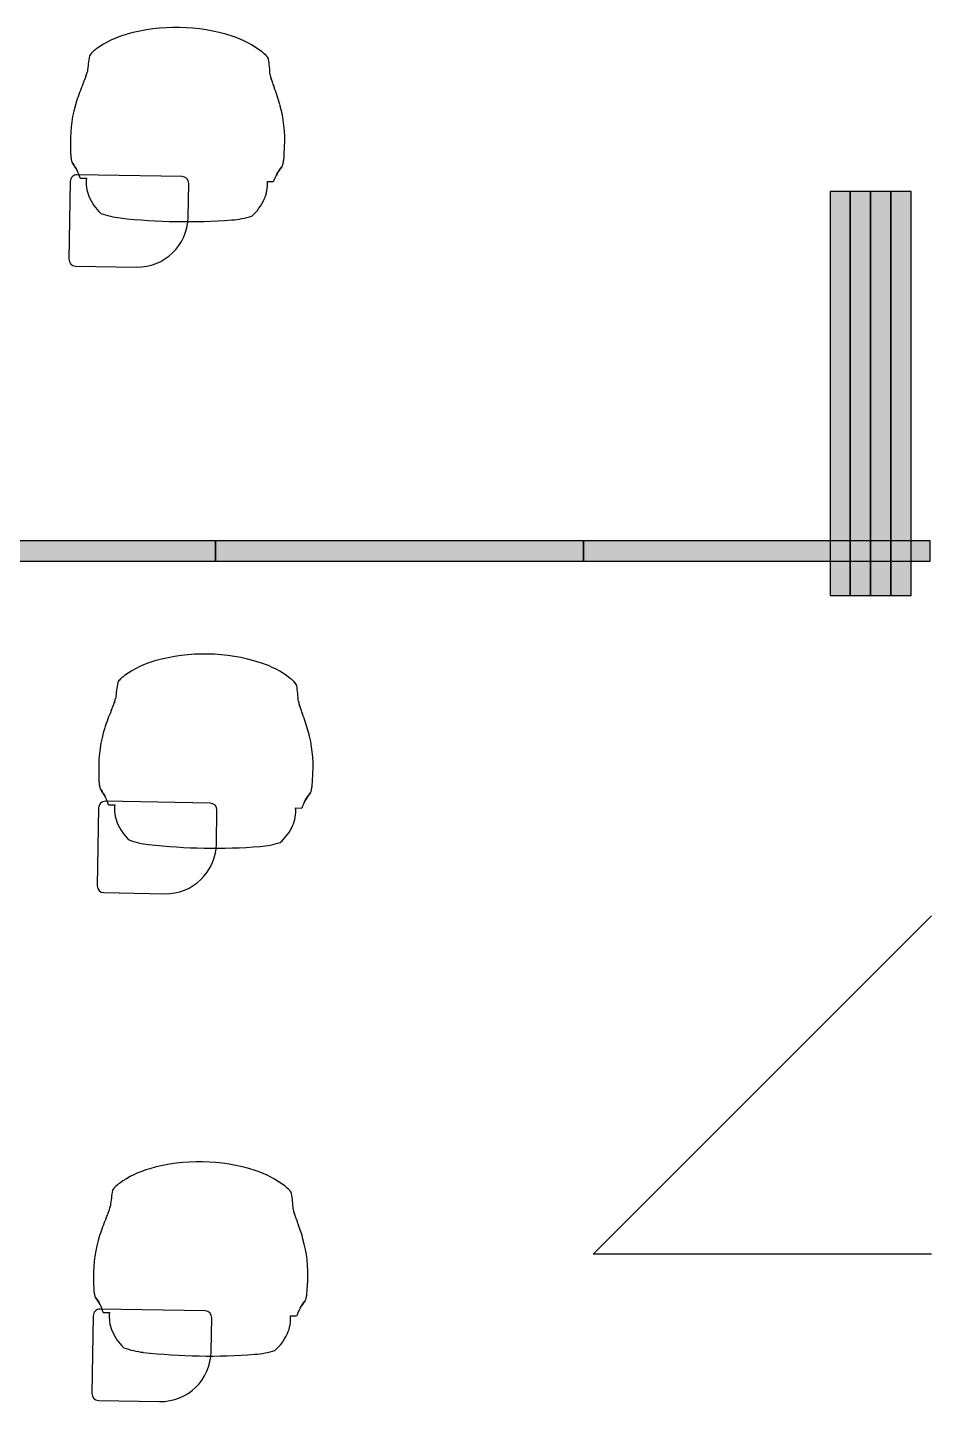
# Model space of a CAD drawing. Header units: inches. Extents: x 318758 to 339823, y 367287 to 384892.
# Drawn here: x 325091 to 327763, y 377357 to 381416 of the extents above; entities that cross this region are included whole.
import ezdxf

# ---------------------------------------------------------------- set-up
doc = ezdxf.new("R2010")
doc.units = ezdxf.units.IN
doc.header["$MEASUREMENT"] = 0
doc.layers.add('freecads.com', color=7, linetype='Continuous')

msp = doc.modelspace()

# ---------------------------------------------------------------- hatches: boundary and pattern name
at = {"layer": 'freecads.com'}
for points in [[(327462.6, 379738.1), (327522.6, 379738.1), (327522.6, 380931.1), (327462.6, 380931.1)], [(327522.6, 379738.1), (327582.6, 379738.1), (327582.6, 380931.1), (327522.6, 380931.1)], [(327582.6, 379738.1), (327642.6, 379738.1), (327642.6, 380931.1), (327582.6, 380931.1)], [(327642.6, 379738.1), (327702.6, 379738.1), (327702.6, 380931.1), (327642.6, 380931.1)], [(324563.1, 379839.7), (325646.5, 379839.7), (325646.5, 379899.7), (324563.1, 379899.7)], [(325646.5, 379839.7), (326734.4, 379839.7), (326734.4, 379899.7), (325646.5, 379899.7)], [(326734.4, 379839.7), (327758.4, 379839.7), (327758.4, 379899.7), (326734.4, 379899.7)]]:
    msp.add_hatch(color=256, dxfattribs=at).paths.add_polyline_path(points)

# ---------------------------------------------------------------- linework, layer by layer
for p, q in [((325217.9, 381074.8), (325218.4, 381049.2)), ((325849.6, 381038.2), (325850.9, 381063.7)), ((325547.8, 380975.4), (325237.8, 380980.8)), ((325217.5, 380961.1), (325213.5, 380731.2)), ((325246.9, 380970.5), (325265.3, 380970.2)), ((325565.7, 380855), (325567.4, 380955)), ((325799.9, 380960.9), (325818.4, 380960.6)), ((327522.6, 380931.1), (327462.6, 380931.1)), ((327462.6, 380931.1), (327462.6, 379738.1)), ((327582.6, 380931.1), (327522.6, 380931.1)), ((327522.6, 380931.1), (327522.6, 379738.1)), ((327522.6, 379738.1), (327522.6, 380931.1)), ((327642.6, 380931.1), (327582.6, 380931.1)), ((327582.6, 380931.1), (327582.6, 379738.1)), ((327582.6, 379738.1), (327582.6, 380931.1)), ((327642.6, 379738.1), (327642.6, 380931.1)), ((327702.6, 380931.1), (327642.6, 380931.1)), ((327642.6, 380931.1), (327642.6, 379738.1)), ((327702.6, 379738.1), (327702.6, 380931.1)), ((325233.1, 380710.8), (325413.1, 380707.7)), ((325646.5, 379899.7), (324563.1, 379899.7)), ((325646.5, 379839.7), (325646.5, 379899.7)), ((326734.4, 379899.7), (325646.5, 379899.7)), ((325646.5, 379899.7), (325646.5, 379839.7)), ((326734.4, 379839.7), (326734.4, 379899.7)), ((327758.4, 379899.7), (326734.4, 379899.7)), ((326734.4, 379899.7), (326734.4, 379839.7)), ((327758.4, 379839.7), (327758.4, 379899.7)), ((324563.1, 379839.7), (325646.5, 379839.7)), ((325646.5, 379839.7), (326734.4, 379839.7)), ((326734.4, 379839.7), (327758.4, 379839.7)), ((327462.6, 379738.1), (327522.6, 379738.1)), ((327522.6, 379738.1), (327582.6, 379738.1)), ((327582.6, 379738.1), (327642.6, 379738.1)), ((327642.6, 379738.1), (327702.6, 379738.1)), ((325301.4, 379224.1), (325301.9, 379198.6)), ((325933.1, 379187.6), (325934.4, 379213.1)), ((325301, 379110.5), (325297, 378880.5)), ((325631.3, 379124.7), (325321.3, 379130.1)), ((325330.4, 379119.9), (325348.8, 379119.6)), ((325883.5, 379110.2), (325901.9, 379109.9)), ((325649.2, 379004.4), (325650.9, 379104.4)), ((325316.6, 378860.2), (325496.6, 378857)), ((326762.6, 377792.1), (327762.6, 378792.1)), ((326762.6, 377792.1), (327762.6, 378792.1)), ((327762.6, 377792.1), (326762.6, 377792.1)), ((325286.1, 377724.2), (325286.5, 377698.6)), ((325917.7, 377687.6), (325919.1, 377713.2)), ((325285.6, 377610.6), (325281.6, 377380.6)), ((325615.9, 377624.8), (325306, 377630.2)), ((325315, 377620), (325333.4, 377619.6)), ((325868.1, 377610.3), (325886.5, 377610)), ((325633.8, 377504.5), (325635.6, 377604.5)), ((325301.3, 377360.3), (325481.2, 377357.1))]:
    msp.add_line(p, q, dxfattribs=at)
for centre, radius, start, end in [((325460.4, 381122.8), 283, 105.5907, 125.8822), ((325531, 380874.7), 541, 72.2619, 105.7381), ((325610.3, 381120.1), 283, 52.1178, 72.4093), ((325307.8, 381315.7), 36.8, 127.4418, 154.7108), ((325397.2, 381211.1), 174.5, 126.0906, 129.8736), ((325676.5, 381206.2), 174.5, 48.1264, 51.9094), ((325753.1, 381241.7), 486.9, 169.3793, 174.8316), ((325769.5, 381307.7), 36.8, 23.2892, 50.5582), ((325321.9, 381249.3), 486.9, 3.1683, 8.6207), ((324922.7, 381390.7), 361.4, 336.828, 339.0636), ((325154.8, 381309.4), 115.8, 335.5912, 348.129), ((325922.2, 381296), 115.8, 189.8687, 202.4096), ((325794.3, 381018), 586.5, 156.8555, 162.1062), ((326157, 381369.2), 361.4, 198.9363, 201.172), ((325273, 381027.1), 586.5, 15.8942, 21.145), ((325595.6, 381082.1), 377.7, 162.1025, 181.1084), ((325473.7, 381084.2), 377.7, 356.8916, 15.8975), ((325237.5, 380960.8), 20, 89, 179), ((325115.1, 380930.8), 137.6, 16.7695, 37.7281), ((325948.6, 380916.3), 137.6, 140.2719, 161.2305), ((325368.9, 380957.3), 104.4, 172.9032, 202.5925), ((325547.4, 380955.4), 20, 359, 89), ((325695.9, 380951.6), 104.4, 335.4075, 5.0968), ((325407.6, 380973.4), 146.4, 202.5925, 226.9034), ((325657.8, 380969.1), 146.4, 311.0966, 335.4075), ((325392.3, 381096.9), 245.4, 249.8057, 263.655), ((325415.7, 380857.7), 150, 269, 359), ((325675.9, 381100.9), 254.5, 274.345, 287.8748), ((325561, 382613.4), 1771.3, 263.655, 274.345), ((325233.5, 380730.8), 20, 179, 269), ((325614.5, 379024), 541, 72.2619, 105.7381), ((325543.9, 379272.1), 283, 105.5907, 125.8822), ((325693.8, 379269.5), 283, 52.1178, 72.4093), ((325836.6, 379391.1), 486.9, 169.3793, 174.8316), ((325391.3, 379465.1), 36.8, 127.4418, 154.7108), ((325480.7, 379360.5), 174.5, 126.0906, 129.8736), ((325760, 379355.6), 174.5, 48.1264, 51.9094), ((325853, 379457), 36.8, 23.2892, 50.5582), ((325238.3, 379458.8), 115.8, 335.5912, 348.129), ((325405.4, 379398.6), 486.9, 3.1683, 8.6207), ((325877.8, 379167.3), 586.5, 156.8555, 162.1062), ((325006.2, 379540.1), 361.4, 336.828, 339.0636), ((326005.7, 379445.4), 115.8, 189.8687, 202.4096), ((326240.5, 379518.5), 361.4, 198.9363, 201.172), ((325356.5, 379176.4), 586.5, 15.8942, 21.145), ((325679.1, 379231.4), 377.7, 162.1025, 181.1084), ((325557.3, 379233.6), 377.7, 356.8916, 15.8975), ((325198.6, 379080.2), 137.6, 16.7695, 37.7281), ((326032.1, 379065.6), 137.6, 140.2719, 161.2305), ((325321, 379110.1), 20, 89, 179), ((325452.4, 379106.7), 104.4, 172.9032, 202.5925), ((325630.9, 379104.7), 20, 359, 89), ((325779.4, 379101), 104.4, 335.4075, 5.0968), ((325491.2, 379122.8), 146.4, 202.5925, 226.9034), ((325741.3, 379118.4), 146.4, 311.0966, 335.4075), ((325475.9, 379246.2), 245.4, 249.8057, 263.655), ((325644.5, 380762.8), 1771.3, 263.655, 274.345), ((325499.2, 379007), 150, 269, 359), ((325759.4, 379250.3), 254.5, 274.345, 287.8748), ((325317, 378880.2), 20, 179, 269), ((325599.2, 377524.1), 541, 72.2619, 105.7381), ((325528.5, 377772.2), 283, 105.5907, 125.8822), ((325678.5, 377769.6), 283, 52.1178, 72.4093), ((325821.2, 377891.2), 486.9, 169.3793, 174.8316), ((325375.9, 377965.2), 36.8, 127.4418, 154.7108), ((325465.4, 377860.5), 174.5, 126.0906, 129.8736), ((325744.6, 377855.7), 174.5, 48.1264, 51.9094), ((325837.7, 377957.1), 36.8, 23.2892, 50.5582), ((325222.9, 377958.9), 115.8, 335.5912, 348.129), ((325390.1, 377898.7), 486.9, 3.1683, 8.6207), ((325862.4, 377667.4), 586.5, 156.8555, 162.1062), ((324990.8, 378040.1), 361.4, 336.828, 339.0636), ((325990.4, 377945.5), 115.8, 189.8687, 202.4096), ((326225.2, 378018.6), 361.4, 198.9363, 201.172), ((325341.1, 377676.5), 586.5, 15.8942, 21.145), ((325663.7, 377731.5), 377.7, 162.1025, 181.1084), ((325541.9, 377733.6), 377.7, 356.8916, 15.8975), ((325183.3, 377580.3), 137.6, 16.7695, 37.7281), ((326016.8, 377565.7), 137.6, 140.2719, 161.2305), ((325305.6, 377610.2), 20, 89, 179), ((325437.1, 377606.7), 104.4, 172.9032, 202.5925), ((325615.6, 377604.8), 20, 359, 89), ((325764.1, 377601), 104.4, 335.4075, 5.0968), ((325475.8, 377622.9), 146.4, 202.5925, 226.9034), ((325725.9, 377618.5), 146.4, 311.0966, 335.4075), ((325460.5, 377746.3), 245.4, 249.8057, 263.655), ((325629.1, 379262.8), 1771.3, 263.655, 274.345), ((325483.9, 377507.1), 150, 269, 359), ((325744.1, 377750.4), 254.5, 274.345, 287.8748), ((325301.6, 377380.3), 20, 179, 269)]:
    msp.add_arc(centre, radius, start, end, dxfattribs=at)
for points in [[(325286.9, 381346.3), (325286.1, 381345.6), (325284.3, 381344.1), (325281.9, 381341.8), (325279.7, 381339.5), (325277.7, 381337.1), (325276, 381334.8), (325275.3, 381333.4), (325275, 381332.8)], [(325802.9, 381323.5), (325802.6, 381324.2), (325801.9, 381325.6), (325800.3, 381328), (325798.5, 381330.4), (325796.3, 381332.8), (325794, 381335.2), (325792.3, 381336.7), (325791.4, 381337.5)], [(325265.1, 381274.2), (325264.8, 381273.3), (325264.5, 381272.4), (325264.2, 381271.5)], [(325811.6, 381262), (325811.3, 381262.9), (325811, 381263.8), (325810.7, 381264.7)], [(325842.8, 381004.2), (325843.3, 381004.8), (325844.1, 381006.2), (325845.4, 381009.5), (325846.5, 381013.7), (325847.5, 381018.7), (325848.1, 381022.6), (325848.4, 381024.6)], [(325223.9, 381015), (325229.4, 381007.8), (325233.9, 381000.5), (325237.7, 380993.3)], [(325828.3, 380983), (325832.3, 380990.1), (325837.2, 380997.2), (325842.8, 381004.2)], [(325370.5, 379495.6), (325369.6, 379494.9), (325367.8, 379493.5), (325365.4, 379491.2), (325363.2, 379488.8), (325361.2, 379486.5), (325359.5, 379484.2), (325358.8, 379482.8), (325358.5, 379482.1)], [(325886.4, 379472.9), (325886.1, 379473.6), (325885.4, 379475), (325883.8, 379477.4), (325882, 379479.8), (325879.8, 379482.2), (325877.5, 379484.6), (325875.8, 379486.1), (325874.9, 379486.8)], [(325348.6, 379423.6), (325348.3, 379422.7), (325348, 379421.8), (325347.7, 379420.9)], [(325895.1, 379411.3), (325894.8, 379412.2), (325894.5, 379413.1), (325894.2, 379414)], [(325307.5, 379164.4), (325312.9, 379157.1), (325317.5, 379149.9), (325321.2, 379142.6)], [(325911.8, 379132.3), (325915.8, 379139.5), (325920.7, 379146.5), (325926.3, 379153.6)], [(325926.3, 379153.6), (325926.8, 379154.1), (325927.6, 379155.6), (325928.9, 379158.8), (325930, 379163), (325931, 379168.1), (325931.6, 379171.9), (325931.9, 379174)], [(325355.1, 377995.7), (325354.2, 377995), (325352.5, 377993.5), (325350.1, 377991.2), (325347.8, 377988.9), (325345.9, 377986.6), (325344.2, 377984.3), (325343.5, 377982.8), (325343.2, 377982.2)], [(325871, 377973), (325870.8, 377973.6), (325870.1, 377975.1), (325868.5, 377977.4), (325866.6, 377979.9), (325864.4, 377982.3), (325862.1, 377984.6), (325860.4, 377986.2), (325859.6, 377986.9)], [(325333.2, 377923.6), (325333, 377922.8), (325332.6, 377921.9), (325332.3, 377921)], [(325879.7, 377911.4), (325879.4, 377912.3), (325879.2, 377913.2), (325878.9, 377914.1)], [(325292.1, 377664.5), (325297.5, 377657.2), (325302.1, 377650), (325305.9, 377642.7)], [(325896.4, 377632.4), (325900.5, 377639.5), (325905.3, 377646.6), (325911, 377653.7)], [(325911, 377653.7), (325911.4, 377654.2), (325912.3, 377655.7), (325913.5, 377658.9), (325914.7, 377663.1), (325915.7, 377668.2), (325916.3, 377672), (325916.5, 377674)]]:
    msp.add_open_spline(points, degree=3, dxfattribs=at)
for points, knots in [([(325218.4, 381049.2), (325218.4, 381046.9), (325218.6, 381042.4), (325219.2, 381033.8), (325220.2, 381026.3), (325221.5, 381020.5), (325222.7, 381017.1), (325223.5, 381015.6), (325223.9, 381015)], [0, 0, 0, 0, 0.142857, 0.285714, 0.571429, 0.714286, 0.857143, 1, 1, 1, 1]), ([(325219.1, 381035.6), (325219.5, 381031.5), (325220.2, 381026), (325221.6, 381020.4), (325222.7, 381017.1), (325223.5, 381015.6), (325223.9, 381015)], [0.2857143, 0.2857143, 0.2857143, 0.2857143, 0.5714286, 0.7142857, 0.8571429, 1, 1, 1, 1]), ([(325842.8, 381004.2), (325843.3, 381004.8), (325844.1, 381006.3), (325845.4, 381009.6), (325846.6, 381013.9), (325847.9, 381020.8), (325849, 381029.1), (325849.4, 381035.9), (325849.6, 381038.2)], [0, 0, 0, 0, 0.142857, 0.285714, 0.428571, 0.571429, 0.857143, 1, 1, 1, 1]), ([(325301.9, 379198.6), (325301.9, 379196.3), (325302.1, 379191.7), (325302.7, 379183.1), (325303.7, 379175.6), (325305.1, 379169.8), (325306.2, 379166.5), (325307, 379165), (325307.5, 379164.4)], [0, 0, 0, 0, 0.142857, 0.285714, 0.571429, 0.714286, 0.857143, 1, 1, 1, 1]), ([(325302.6, 379184.9), (325303, 379180.9), (325303.8, 379175.4), (325305.1, 379169.7), (325306.2, 379166.4), (325307, 379165), (325307.5, 379164.4)], [0.2857143, 0.2857143, 0.2857143, 0.2857143, 0.5714286, 0.7142857, 0.8571429, 1, 1, 1, 1]), ([(325926.3, 379153.6), (325926.8, 379154.1), (325927.6, 379155.6), (325928.9, 379158.9), (325930.1, 379163.2), (325931.4, 379170.1), (325932.5, 379178.5), (325933, 379185.2), (325933.1, 379187.6)], [0, 0, 0, 0, 0.142857, 0.285714, 0.428571, 0.571429, 0.857143, 1, 1, 1, 1]), ([(325286.5, 377698.6), (325286.6, 377696.3), (325286.7, 377691.8), (325287.3, 377683.2), (325288.4, 377675.7), (325289.7, 377669.9), (325290.9, 377666.5), (325291.7, 377665), (325292.1, 377664.5)], [0, 0, 0, 0, 0.142857, 0.285714, 0.571429, 0.714286, 0.857143, 1, 1, 1, 1]), ([(325287.3, 377685), (325287.6, 377681), (325288.4, 377675.5), (325289.7, 377669.8), (325290.9, 377666.5), (325291.7, 377665), (325292.1, 377664.5)], [0.2857143, 0.2857143, 0.2857143, 0.2857143, 0.5714286, 0.7142857, 0.8571429, 1, 1, 1, 1]), ([(325911, 377653.7), (325911.4, 377654.2), (325912.3, 377655.7), (325913.6, 377659), (325914.7, 377663.3), (325916.1, 377670.2), (325917.1, 377678.6), (325917.6, 377685.3), (325917.7, 377687.6)], [0, 0, 0, 0, 0.142857, 0.285714, 0.428571, 0.571429, 0.857143, 1, 1, 1, 1])]:
    msp.add_open_spline(points, degree=3, knots=knots, dxfattribs=at)

doc.saveas('drawing.dxf')
